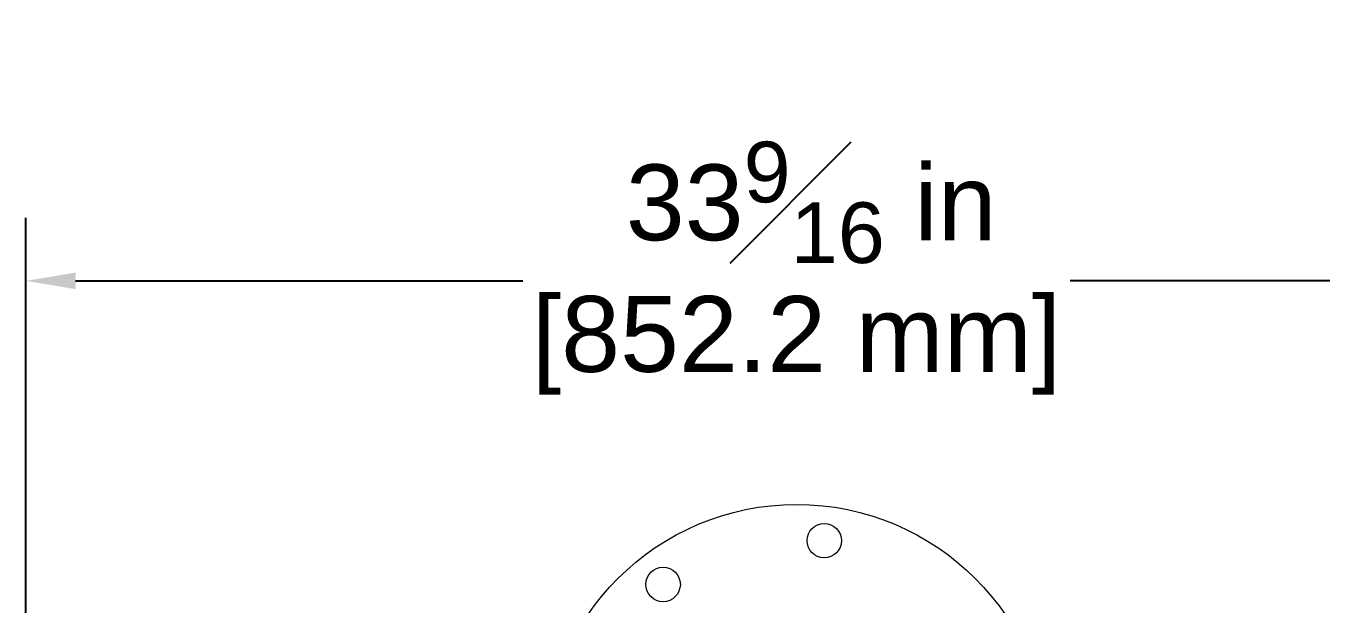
# Model space of a CAD drawing. Header units: inches. Extents: x 14 to 368, y 5 to 236.
# Drawn here: x 173.74 to 201.94, y 125.81 to 138.39 of the extents above; entities that cross this region are included whole.
import ezdxf

# ---------------------------------------------------------------- set-up
doc = ezdxf.new("R2010")
doc.units = ezdxf.units.IN
doc.header["$LTSCALE"] = 11
doc.header["$MEASUREMENT"] = 0
doc.layers.add('Dimension (ANSI)', color=7, linetype='Continuous', lineweight=25)
doc.layers.add('Visible (ANSI)', color=7, linetype='Continuous', lineweight=50)
doc.styles.add('MEMCOR Medium', font='arial.ttf')
doc.dimstyles.new('Default (ANSI)', dxfattribs={"dimscale": 11, "dimtxt": 0.15, "dimasz": 0.098425, "dimexe": 0.125, "dimexo": 0.0625, "dimgap": 0.031496, "dimtad": 0, "dimtih": 1, "dimtoh": 1, "dimdec": 4, "dimrnd": 1e-08, "dimzin": 3, "dimdsep": 46, "dimlunit": 5, "dimtxsty": 'MEMCOR Medium', "dimcen": 0.09, "dimdle": 0.393701, "dimclrd": 256, "dimclre": 256, "dimclrt": 256, "dimadec": 0, "dimazin": 1, "dimtfac": 0.8, "dimtofl": 0, "dimtmove": 0, "dimatfit": 3, "dimfxl": 1, "dimfrac": 1, "dimtolj": 1, "dimtzin": 4, "dimlwd": -1, "dimlwe": -1, "dimarcsym": 0})

# ---------------------------------------------------------------- blocks, each defined once
blk = doc.blocks.new('*D27')
at = {"layer": 'Defpoints', "color": 0, "transparency": 16777216}
for p in [(207.295, 132.845), (173.742, 113.941), (207.295, 113.941)]:
    blk.add_point(p, dxfattribs=at)
at = {"layer": 'Dimension (ANSI)', "transparency": 16777216}
for p, q in [((173.742, 114.628), (173.742, 134.22)), ((207.295, 114.628), (207.295, 134.22)), ((174.825, 132.845), (184.561, 132.845)), ((206.213, 132.845), (196.477, 132.845))]:
    blk.add_line(p, q, dxfattribs=at)
for points in [[(174.825, 133.026), (174.825, 132.665), (173.742, 132.845)], [(206.213, 133.026), (206.213, 132.665), (207.295, 132.845)]]:
    blk.add_solid(points, dxfattribs=at)
at = {"layer": 'Dimension (ANSI)', "transparency": 16777216, "char_height": 1.65, "attachment_point": 5, "style": 'MEMCOR Medium'}
for s, insert in [('\\A1; 33{\\H0.8x;\\S9#16;} in', (190.519, 134.554)), ('\\A1;[852.2 mm]', (190.519, 131.442))]:
    blk.add_mtext(s, dxfattribs=dict(at, insert=insert))

msp = doc.modelspace()

# ---------------------------------------------------------------- linework, layer by layer
at = {"layer": 'Visible (ANSI)', "linetype": 'Continuous', "lineweight": 18}
for centre, radius in [((190.518842, 122.48176), 5.5), ((191.122432, 127.193255), 0.375), ((187.614115, 126.240092), 0.375)]:
    msp.add_circle(centre, radius, dxfattribs=at)

# ---------------------------------------------------------------- dimensions: what is measured, and where the dimension line sits
at = {"layer": 'Dimension (ANSI)'}
dim = msp.add_linear_dim(base=(207.295265, 132.845409), p1=(173.74242, 113.94051), p2=(207.295265, 113.94051), angle=180, text=' <> in\\X[852.2 mm]', dimstyle='Default (ANSI)', override={"dimgap": 0.031496, "dimtih": 0, "dimtoh": 0, "dimdec": 4, "dimpost": '', "dimtol": 0, "dimlim": 0, "dimtp": 0, "dimtm": 0, "dimtdec": 2, "dimatfit": 1}, dxfattribs=at)
dim.commit()
dim.dimension.update_dxf_attribs({"geometry": '*D27', "text_midpoint": (190.518842, 132.845409), "dimtype": 160})

doc.saveas('drawing.dxf')
